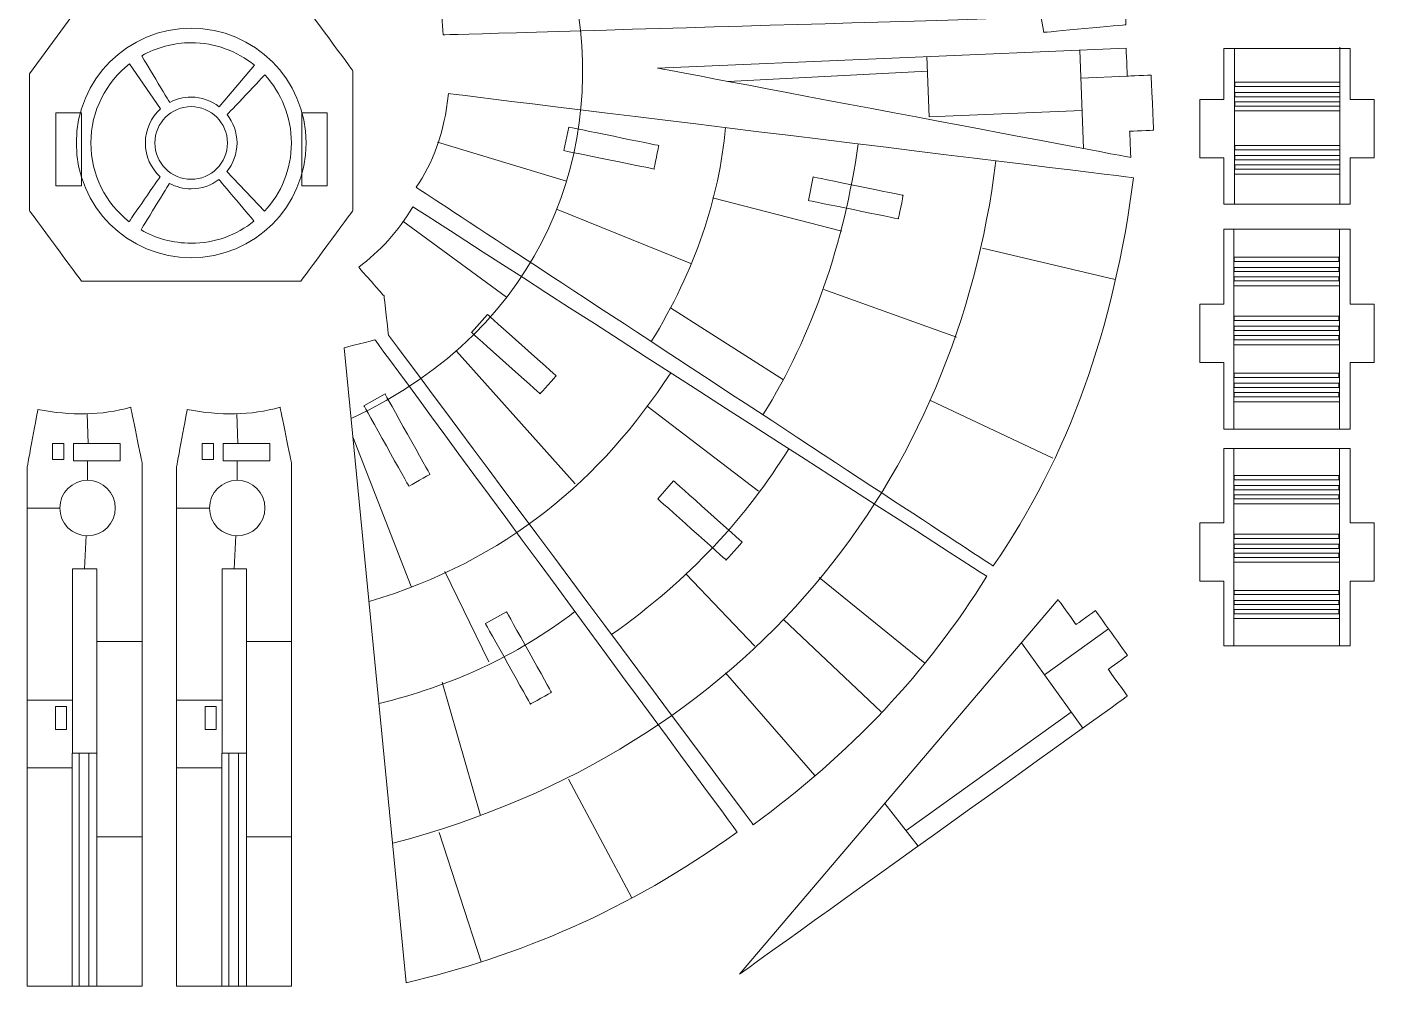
# Model space of a CAD drawing. Header units: centimetres. Extents: x -388 to 387, y -439 to 439.
# Drawn here: x 195.3 to 381.5, y -375.4 to -242.9 of the extents above; entities that cross this region are included whole.
import ezdxf

# ---------------------------------------------------------------- set-up
doc = ezdxf.new("R2010")
doc.units = ezdxf.units.CM
doc.header["$MEASUREMENT"] = 0
doc.layers.add('Layer 1', color=7, linetype='Continuous')

msp = doc.modelspace()

# ---------------------------------------------------------------- linework, layer by layer
at = {"layer": 'Layer 1', "color": 240, "lineweight": 20}
for points in [[(199.3508, -264.8276), (202.8714, -264.8276), (202.8714, -254.7162), (199.3508, -254.7162), (199.3508, -264.8276)], [(233.3314, -264.8276), (236.852, -264.8276), (236.852, -254.7162), (233.3314, -254.7162), (233.3314, -264.8276)], [(201.6431, -343.2207), (204.9843, -343.2207), (204.9843, -317.7783), (201.6431, -317.7783), (201.6431, -343.2207)], [(222.3279, -343.2207), (225.6691, -343.2207), (225.6691, -317.7783), (222.3279, -317.7783), (222.3279, -343.2207)]]:
    msp.add_lwpolyline(points, close=True, dxfattribs=at)
at = {"layer": 'Layer 1', "color": 114, "lineweight": 20}
for points in [[(198.8706, -302.6548), (200.458, -302.6548), (200.458, -300.45), (198.8706, -300.45), (198.8706, -302.6548)], [(201.7874, -302.8312), (208.2192, -302.8312), (208.2192, -300.45), (201.7874, -300.45), (201.7874, -302.8312)], [(219.5554, -302.6548), (221.1428, -302.6548), (221.1428, -300.45), (219.5554, -300.45), (219.5554, -302.6548)], [(222.4722, -302.8312), (228.904, -302.8312), (228.904, -300.45), (222.4722, -300.45), (222.4722, -302.8312)], [(199.3116, -339.9612), (200.8108, -339.9612), (200.8108, -336.7862), (199.3116, -336.7862), (199.3116, -339.9612)], [(219.9964, -339.9612), (221.4956, -339.9612), (221.4956, -336.7862), (219.9964, -336.7862), (219.9964, -339.9612)]]:
    msp.add_lwpolyline(points, close=True, dxfattribs=at)
for centre in [(203.7213, -309.3576), (224.4061, -309.3576)]:
    msp.add_ellipse(centre, major_axis=(0, 3.8375), ratio=1, dxfattribs=at)
for points in [[(240.1425, -297.0032), (294.395, -271.6697), (273.8316, -196.881), (221.8572, -193.2247)], [(376.7724, -245.6403), (376.7724, -245.6403), (376.7724, -267.3785), (376.7724, -267.3785)], [(319.7006, -246.9649), (319.7006, -246.9649), (320.0548, -255.3065), (320.0548, -255.3065)], [(340.8464, -246.0669), (340.8464, -246.0669), (341.387, -259.6817), (341.387, -259.6817)], [(362.255, -245.8403), (362.255, -245.8403), (362.2549, -267.3785), (362.2549, -267.3785)], [(319.7854, -248.9622), (319.7854, -248.9622), (292.2425, -250.3905), (292.2425, -250.3905)], [(347.4248, -249.6686), (347.4248, -249.6686), (340.9996, -249.9237), (340.9996, -249.9237)], [(320.0548, -255.3065), (320.0548, -255.3065), (341.1777, -254.4094), (341.1777, -254.4094)], [(376.7763, -254.4685), (376.7763, -254.4685), (362.301, -254.4685), (362.301, -254.4685)], [(281.6307, -286.3575), (287.7652, -276.3948), (290.9565, -266.5443), (291.9078, -256.7791)], [(252.0685, -258.795), (252.0685, -258.795), (269.915, -264.1935), (269.915, -264.1935)], [(297.0713, -296.4898), (303.9699, -285.3485), (308.2624, -272.8111), (310.2314, -259.0289)], [(245.9268, -355.6931), (295.6051, -342.5053), (323.8415, -305.1363), (329.2678, -261.3662)], [(376.7763, -263.2005), (376.7763, -263.2005), (362.301, -263.2005), (362.301, -263.2005)], [(268.5309, -268.0502), (268.5309, -268.0502), (287.0847, -275.5703), (287.0847, -275.5703)], [(290.0866, -266.4875), (290.0866, -266.4875), (307.9619, -271.1115), (307.9619, -271.1115)], [(247.3115, -269.7171), (247.3115, -269.7171), (261.606, -280.2186), (261.606, -280.2186)], [(362.1226, -270.8141), (362.1226, -298.4564), (362.1226, -298.4564), (362.1226, -298.4564)], [(376.7303, -270.8141), (376.7303, -298.4564), (376.7303, -298.4564), (376.7303, -298.4564)], [(327.4321, -273.435), (327.4321, -273.435), (345.7633, -277.7856), (345.7633, -277.7856)], [(305.5036, -279.1512), (305.5036, -279.1512), (323.7949, -285.7394), (323.7949, -285.7394)], [(376.6763, -278.649), (376.6763, -278.649), (362.201, -278.649), (362.201, -278.649)], [(284.268, -281.6898), (284.268, -281.6898), (299.8864, -291.6472), (299.8864, -291.6472)], [(254.7132, -287.6991), (254.7132, -287.6991), (271.1343, -306.009), (271.1343, -306.009)], [(376.6763, -286.7782), (376.6763, -286.7782), (362.201, -286.7782), (362.201, -286.7782)], [(242.6343, -322.2859), (261.6846, -316.5857), (274.7952, -305.3061), (284.3236, -290.6619)], [(281.0611, -295.2685), (281.0611, -295.2685), (296.4691, -307.0447), (296.4691, -307.0447)], [(320.2025, -294.5138), (320.2025, -294.5138), (337.14, -302.4699), (337.14, -302.4699)], [(376.6763, -294.6729), (376.6763, -294.6729), (362.201, -294.6729), (362.201, -294.6729)], [(203.665, -296.3295), (203.665, -296.3295), (203.8095, -300.45), (203.8095, -300.45)], [(224.3498, -296.3295), (224.3498, -296.3295), (224.4943, -300.45), (224.4943, -300.45)], [(240.3908, -299.5218), (240.3908, -299.5218), (248.4485, -320.1929), (248.4485, -320.1929)], [(276.1459, -326.8499), (287.0407, -319.1433), (294.8841, -310.4811), (300.6298, -301.1623)], [(362.1226, -301.1417), (362.1226, -328.356), (362.1226, -328.356), (362.1226, -328.356)], [(376.7303, -301.1417), (376.7303, -328.356), (376.7303, -328.356), (376.7303, -328.356)], [(203.7213, -302.8312), (203.7213, -302.8312), (203.7213, -305.5201), (203.7213, -305.5201)], [(224.4061, -302.8312), (224.4061, -302.8312), (224.4061, -305.5201), (224.4061, -305.5201)], [(376.6763, -308.7553), (376.6763, -308.7553), (362.201, -308.7553), (362.201, -308.7553)], [(195.3468, -309.3576), (195.3468, -309.3576), (199.8838, -309.3576), (199.8838, -309.3576)], [(216.0316, -309.3576), (216.0316, -309.3576), (220.5686, -309.3576), (220.5686, -309.3576)], [(203.5363, -313.1455), (203.5363, -313.1455), (203.3137, -317.7783), (203.3137, -317.7783)], [(224.2211, -313.1455), (224.2211, -313.1455), (223.9985, -317.7783), (223.9985, -317.7783)], [(253.1018, -318.1232), (253.1018, -318.1232), (259.1594, -330.6143), (259.1594, -330.6143)], [(376.6763, -316.8586), (376.6763, -316.8586), (362.201, -316.8586), (362.201, -316.8586)], [(286.4408, -318.4797), (286.4408, -318.4797), (295.9638, -328.4475), (295.9638, -328.4475)], [(304.816, -318.9475), (304.816, -318.9475), (319.4433, -330.8154), (319.4433, -330.8154)], [(244.0211, -336.3566), (253.8787, -333.987), (262.9587, -329.8887), (271.0865, -323.6733)], [(299.8878, -324.7717), (299.8878, -324.7717), (313.4155, -337.5063), (313.4155, -337.5063)], [(376.6763, -324.6311), (376.6763, -324.6311), (362.201, -324.6311), (362.201, -324.6311)], [(344.8343, -326.0522), (344.8343, -326.0522), (335.969, -332.4084), (335.969, -332.4084)], [(211.2446, -327.7903), (211.2446, -327.7903), (204.9843, -327.7903), (204.9843, -327.7903)], [(231.9294, -327.7903), (231.9294, -327.7903), (225.6691, -327.7903), (225.6691, -327.7903)], [(332.7951, -327.9815), (332.7951, -327.9815), (341.2549, -339.7811), (341.2549, -339.7811)], [(291.9029, -332.1408), (291.9029, -332.1408), (304.2341, -346.3297), (304.2341, -346.3297)], [(252.7416, -333.4274), (252.7416, -333.4274), (258.0414, -351.8496), (258.0414, -351.8496)], [(201.643, -335.9042), (201.643, -335.9042), (195.3468, -335.9042), (195.3468, -335.9042)], [(222.3278, -335.9042), (222.3278, -335.9042), (216.0316, -335.9042), (216.0316, -335.9042)], [(316.8377, -353.938), (316.8377, -353.938), (339.6689, -337.569), (339.6689, -337.569)], [(201.5843, -343.2208), (201.5843, -343.2208), (201.5843, -375.4216), (201.5843, -375.4216)], [(202.5843, -343.2208), (202.5843, -343.2208), (202.5843, -375.4216), (202.5843, -375.4216)], [(203.8843, -343.2208), (203.8843, -343.2208), (203.8843, -375.4216), (203.8843, -375.4216)], [(204.9843, -343.2208), (204.9843, -343.2208), (204.9843, -375.4216), (204.9843, -375.4216)], [(222.2691, -343.2208), (222.2691, -343.2208), (222.2691, -375.4216), (222.2691, -375.4216)], [(223.2691, -343.2208), (223.2691, -343.2208), (223.2691, -375.4216), (223.2691, -375.4216)], [(224.5691, -343.2208), (224.5691, -343.2208), (224.5691, -375.4216), (224.5691, -375.4216)], [(225.6691, -343.2208), (225.6691, -343.2208), (225.6691, -375.4216), (225.6691, -375.4216)], [(195.3468, -345.2528), (195.3468, -345.2528), (201.643, -345.2528), (201.643, -345.2528)], [(216.0316, -345.2528), (216.0316, -345.2528), (222.3278, -345.2528), (222.3278, -345.2528)], [(270.2082, -346.8452), (270.2082, -346.8452), (278.947, -363.2409), (278.947, -363.2409)], [(313.9167, -350.1708), (313.9167, -350.1708), (318.5066, -356.0903), (318.5066, -356.0903)], [(211.2446, -354.7779), (211.2446, -354.7779), (204.9843, -354.7779), (204.9843, -354.7779)], [(231.9294, -354.7779), (231.9294, -354.7779), (225.6691, -354.7779), (225.6691, -354.7779)], [(252.3108, -354.199), (252.3108, -354.199), (258.1029, -372.0881), (258.1029, -372.0881)]]:
    msp.add_open_spline(points, degree=3, dxfattribs=at)
at = {"layer": 'Layer 1', "color": 250, "lineweight": 20}
for points, knots in [([(335.8701, -243.6218), (335.8701, -243.6218), (335.507, -241.5458), (335.507, -241.5458), (335.507, -241.5458), (335.507, -241.5458), (252.8799, -243.9557), (252.8799, -243.9557), (252.8799, -243.9557), (252.6874, -240.5851), (252.1592, -237.2212), (251.12, -233.8681), (251.12, -233.8681), (251.12, -233.8681), (339.7403, -201.4655), (339.7403, -201.4655), (339.7403, -201.4655), (344.1987, -214.3925), (347.012, -227.967), (347.2277, -242.5642), (347.2277, -242.5642), (347.2277, -242.5642), (335.8701, -243.6218), (335.8701, -243.6218)], [0, 0, 0, 0, 0.14285714, 0.14285714, 0.14285714, 0.14285715, 0.28571429, 0.28571429, 0.28571429, 0.2857143, 0.42857143, 0.42857143, 0.42857143, 0.42857144, 0.57142857, 0.57142857, 0.57142857, 0.57142858, 0.71428571, 0.71428571, 0.71428571, 0.71428572, 1, 1, 1, 1]), ([(195.6814, -249.362), (195.6814, -249.362), (202.712, -239.8254), (202.712, -239.8254), (202.712, -239.8254), (202.712, -239.8254), (233.6887, -239.8254), (233.6887, -239.8254), (233.6887, -239.8254), (233.6887, -239.8254), (240.4058, -248.9368), (240.4058, -248.9368), (240.4058, -248.9368), (240.4058, -248.9368), (240.4058, -268.2294), (240.4058, -268.2294), (240.4058, -268.2294), (240.4058, -268.2294), (233.2157, -277.9824), (233.2157, -277.9824), (233.2157, -277.9824), (233.2157, -277.9824), (202.8715, -277.9824), (202.8715, -277.9824), (202.8715, -277.9824), (202.8715, -277.9824), (195.6814, -268.2294), (195.6814, -268.2294), (195.6814, -268.2294), (195.6814, -268.2294), (195.6814, -249.362), (195.6814, -249.362)], [0, 0, 0, 0, 0.11111111, 0.11111111, 0.11111111, 0.11111112, 0.22222222, 0.22222222, 0.22222222, 0.22222223, 0.33333333, 0.33333333, 0.33333333, 0.33333334, 0.44444444, 0.44444444, 0.44444444, 0.44444445, 0.55555556, 0.55555556, 0.55555556, 0.55555557, 0.66666667, 0.66666667, 0.66666667, 0.66666668, 0.77777778, 0.77777778, 0.77777778, 0.77777779, 1, 1, 1, 1]), ([(282.484, -248.5455), (282.484, -248.5455), (347.2603, -245.7945), (347.2603, -245.7945), (347.2603, -245.7945), (347.2603, -245.7945), (347.4248, -249.6686), (347.4248, -249.6686), (347.4248, -249.6686), (347.4248, -249.6686), (350.7238, -249.5285), (350.7238, -249.5285), (350.7238, -249.5285), (350.7238, -249.5285), (351.0471, -257.1415), (351.0471, -257.1415), (351.0471, -257.1415), (351.0471, -257.1415), (347.7481, -257.2816), (347.7481, -257.2816), (347.7481, -257.2816), (347.7481, -257.2816), (347.9024, -260.9134), (347.9024, -260.9134), (347.9024, -260.9134), (347.9024, -260.9134), (282.484, -248.5455), (282.484, -248.5455)], [0, 0, 0, 0, 0.125, 0.125, 0.125, 0.12500001, 0.25, 0.25, 0.25, 0.25000001, 0.375, 0.375, 0.375, 0.37500001, 0.5, 0.5, 0.5, 0.50000001, 0.625, 0.625, 0.625, 0.62500001, 0.75, 0.75, 0.75, 0.75000001, 1, 1, 1, 1]), ([(357.4578, -252.8753), (357.4578, -252.8753), (357.4578, -260.9657), (357.4578, -260.9657), (357.4578, -260.9657), (357.4578, -260.9657), (360.7598, -260.9657), (360.7598, -260.9657), (360.7598, -260.9657), (360.7598, -260.9657), (360.7598, -267.3785), (360.7598, -267.3785), (360.7598, -267.3785), (360.7598, -267.3785), (378.2222, -267.3785), (378.2222, -267.3785), (378.2222, -267.3785), (378.2222, -267.3785), (378.2222, -260.9657), (378.2222, -260.9657), (378.2222, -260.9657), (378.2222, -260.9657), (381.5242, -260.9657), (381.5242, -260.9657), (381.5242, -260.9657), (381.5242, -260.9657), (381.5242, -252.8753), (381.5242, -252.8753), (381.5242, -252.8753), (381.5242, -252.8753), (378.2222, -252.8753), (378.2222, -252.8753), (378.2222, -252.8753), (378.2222, -252.8753), (378.2222, -245.8403), (378.2222, -245.8403), (378.2222, -245.8403), (378.2222, -245.8403), (360.7598, -245.8403), (360.7598, -245.8403), (360.7598, -245.8403), (360.7598, -245.8403), (360.7598, -252.8753), (360.7598, -252.8753), (360.7598, -252.8753), (360.7598, -252.8753), (357.4578, -252.8753), (357.4578, -252.8753)], [0, 0, 0, 0, 0.07692308, 0.07692308, 0.07692308, 0.07692309, 0.15384615, 0.15384615, 0.15384615, 0.15384616, 0.23076923, 0.23076923, 0.23076923, 0.23076924, 0.30769231, 0.30769231, 0.30769231, 0.30769232, 0.38461538, 0.38461538, 0.38461538, 0.38461539, 0.46153846, 0.46153846, 0.46153846, 0.46153847, 0.53846154, 0.53846154, 0.53846154, 0.53846155, 0.61538462, 0.61538462, 0.61538462, 0.61538463, 0.69230769, 0.69230769, 0.69230769, 0.6923077, 0.76923077, 0.76923077, 0.76923077, 0.76923078, 0.84615385, 0.84615385, 0.84615385, 0.84615386, 1, 1, 1, 1]), ([(249.1225, -265.0252), (251.3995, -261.7469), (253.041, -257.6278), (253.5993, -252.0756), (253.5993, -252.0756), (253.5993, -252.0756), (348.2783, -263.7004), (348.2783, -263.7004), (348.2783, -263.7004), (345.6143, -284.453), (339.2325, -302.404), (328.883, -317.365), (328.883, -317.365), (328.883, -317.365), (249.1225, -265.0252), (249.1225, -265.0252)], [0, 0, 0, 0, 0.2, 0.2, 0.2, 0.20000001, 0.4, 0.4, 0.4, 0.40000001, 0.6, 0.6, 0.6, 0.60000001, 1, 1, 1, 1]), ([(241.196, -276.0802), (244.108, -273.8895), (246.6477, -271.1642), (248.6782, -267.7079), (248.6782, -267.7079), (248.6782, -267.7079), (327.9984, -318.7862), (327.9984, -318.7862), (327.9984, -318.7862), (319.8237, -331.9779), (309.0862, -343.4383), (295.7121, -353.1181), (295.7121, -353.1181), (295.7121, -353.1181), (245.3186, -285.4634), (245.3186, -285.4634), (245.3186, -285.4634), (245.3186, -285.4634), (244.6942, -280.051), (244.6942, -280.051), (244.6942, -280.051), (244.6942, -280.051), (241.196, -276.0802), (241.196, -276.0802)], [0, 0, 0, 0, 0.14285714, 0.14285714, 0.14285714, 0.14285715, 0.28571429, 0.28571429, 0.28571429, 0.2857143, 0.42857143, 0.42857143, 0.42857143, 0.42857144, 0.57142857, 0.57142857, 0.57142857, 0.57142858, 0.71428571, 0.71428571, 0.71428571, 0.71428572, 1, 1, 1, 1]), ([(360.7598, -270.8141), (360.7598, -270.8141), (360.7598, -281.1655), (360.7598, -281.1655), (360.7598, -281.1655), (360.7598, -281.1655), (357.4578, -281.1655), (357.4578, -281.1655), (357.4578, -281.1655), (357.4578, -281.1655), (357.4578, -289.2558), (357.4578, -289.2558), (357.4578, -289.2558), (357.4578, -289.2558), (360.7598, -289.2558), (360.7598, -289.2558), (360.7598, -289.2558), (360.7598, -289.2558), (360.7598, -298.4564), (360.7598, -298.4564), (360.7598, -298.4564), (360.7598, -298.4564), (378.2222, -298.4564), (378.2222, -298.4564), (378.2222, -298.4564), (378.2222, -298.4564), (378.2222, -289.2558), (378.2222, -289.2558), (378.2222, -289.2558), (378.2222, -289.2558), (381.5242, -289.2558), (381.5242, -289.2558), (381.5242, -289.2558), (381.5242, -289.2558), (381.5242, -281.1655), (381.5242, -281.1655), (381.5242, -281.1655), (381.5242, -281.1655), (378.2222, -281.1655), (378.2222, -281.1655), (378.2222, -281.1655), (378.2222, -281.1655), (378.2222, -270.8141), (378.2222, -270.8141), (378.2222, -270.8141), (378.2222, -270.8141), (360.7598, -270.8141), (360.7598, -270.8141)], [0, 0, 0, 0, 0.07692308, 0.07692308, 0.07692308, 0.07692309, 0.15384615, 0.15384615, 0.15384615, 0.15384616, 0.23076923, 0.23076923, 0.23076923, 0.23076924, 0.30769231, 0.30769231, 0.30769231, 0.30769232, 0.38461538, 0.38461538, 0.38461538, 0.38461539, 0.46153846, 0.46153846, 0.46153846, 0.46153847, 0.53846154, 0.53846154, 0.53846154, 0.53846155, 0.61538462, 0.61538462, 0.61538462, 0.61538463, 0.69230769, 0.69230769, 0.69230769, 0.6923077, 0.76923077, 0.76923077, 0.76923077, 0.76923078, 0.84615385, 0.84615385, 0.84615385, 0.84615386, 1, 1, 1, 1]), ([(239.177, -287.2067), (239.177, -287.2067), (247.7665, -374.9583), (247.7665, -374.9583), (247.7665, -374.9583), (263.3495, -371.2851), (278.2149, -365.0975), (293.5132, -354.1451), (293.5132, -354.1451), (293.5132, -354.1451), (243.4466, -286.1101), (243.4466, -286.1101), (243.4466, -286.1101), (243.4466, -286.1101), (239.177, -287.2067), (239.177, -287.2067)], [0, 0, 0, 0, 0.2, 0.2, 0.2, 0.20000001, 0.4, 0.4, 0.4, 0.40000001, 0.6, 0.6, 0.6, 0.60000001, 1, 1, 1, 1]), ([(196.8557, -295.7252), (201.413, -296.632), (205.6934, -296.5421), (209.6923, -295.4373), (209.6923, -295.4373), (209.6923, -295.4373), (211.2919, -303.2209), (211.2919, -303.2209), (211.2919, -303.2209), (211.2919, -303.2209), (211.2919, -375.4216), (211.2919, -375.4216), (211.2919, -375.4216), (211.2919, -375.4216), (195.3941, -375.4216), (195.3941, -375.4216), (195.3941, -375.4216), (195.3941, -375.4216), (195.3941, -303.6357), (195.3941, -303.6357), (195.3941, -303.6357), (195.3941, -303.6357), (196.8557, -295.7252), (196.8557, -295.7252)], [0, 0, 0, 0, 0.14285714, 0.14285714, 0.14285714, 0.14285715, 0.28571429, 0.28571429, 0.28571429, 0.2857143, 0.42857143, 0.42857143, 0.42857143, 0.42857144, 0.57142857, 0.57142857, 0.57142857, 0.57142858, 0.71428571, 0.71428571, 0.71428571, 0.71428572, 1, 1, 1, 1]), ([(217.4932, -295.7252), (222.0505, -296.632), (226.3309, -296.5421), (230.3298, -295.4373), (230.3298, -295.4373), (230.3298, -295.4373), (231.9294, -303.2209), (231.9294, -303.2209), (231.9294, -303.2209), (231.9294, -303.2209), (231.9294, -375.4216), (231.9294, -375.4216), (231.9294, -375.4216), (231.9294, -375.4216), (216.0316, -375.4216), (216.0316, -375.4216), (216.0316, -375.4216), (216.0316, -375.4216), (216.0316, -303.6357), (216.0316, -303.6357), (216.0316, -303.6357), (216.0316, -303.6357), (217.4932, -295.7252), (217.4932, -295.7252)], [0, 0, 0, 0, 0.14285714, 0.14285714, 0.14285714, 0.14285715, 0.28571429, 0.28571429, 0.28571429, 0.2857143, 0.42857143, 0.42857143, 0.42857143, 0.42857144, 0.57142857, 0.57142857, 0.57142857, 0.57142858, 0.71428571, 0.71428571, 0.71428571, 0.71428572, 1, 1, 1, 1]), ([(360.7598, -301.1417), (360.7598, -301.1417), (360.7598, -311.381), (360.7598, -311.381), (360.7598, -311.381), (360.7598, -311.381), (357.4578, -311.381), (357.4578, -311.381), (357.4578, -311.381), (357.4578, -311.381), (357.4578, -319.4713), (357.4578, -319.4713), (357.4578, -319.4713), (357.4578, -319.4713), (360.7598, -319.4713), (360.7598, -319.4713), (360.7598, -319.4713), (360.7598, -319.4713), (360.7598, -328.4147), (360.7598, -328.4147), (360.7598, -328.4147), (360.7598, -328.4147), (378.2222, -328.4147), (378.2222, -328.4147), (378.2222, -328.4147), (378.2222, -328.4147), (378.2222, -319.4713), (378.2222, -319.4713), (378.2222, -319.4713), (378.2222, -319.4713), (381.5242, -319.4713), (381.5242, -319.4713), (381.5242, -319.4713), (381.5242, -319.4713), (381.5242, -311.381), (381.5242, -311.381), (381.5242, -311.381), (381.5242, -311.381), (378.2222, -311.381), (378.2222, -311.381), (378.2222, -311.381), (378.2222, -311.381), (378.2222, -301.1417), (378.2222, -301.1417), (378.2222, -301.1417), (378.2222, -301.1417), (360.7598, -301.1417), (360.7598, -301.1417)], [0, 0, 0, 0, 0.07692308, 0.07692308, 0.07692308, 0.07692309, 0.15384615, 0.15384615, 0.15384615, 0.15384616, 0.23076923, 0.23076923, 0.23076923, 0.23076924, 0.30769231, 0.30769231, 0.30769231, 0.30769232, 0.38461538, 0.38461538, 0.38461538, 0.38461539, 0.46153846, 0.46153846, 0.46153846, 0.46153847, 0.53846154, 0.53846154, 0.53846154, 0.53846155, 0.61538462, 0.61538462, 0.61538462, 0.61538463, 0.69230769, 0.69230769, 0.69230769, 0.6923077, 0.76923077, 0.76923077, 0.76923077, 0.76923078, 0.84615385, 0.84615385, 0.84615385, 0.84615386, 1, 1, 1, 1]), ([(293.8254, -373.7859), (293.8254, -373.7859), (337.8742, -322.0113), (337.8742, -322.0113), (337.8742, -322.0113), (337.8742, -322.0113), (340.3428, -325.4544), (340.3428, -325.4544), (340.3428, -325.4544), (340.3428, -325.4544), (343.0263, -323.5304), (343.0263, -323.5304), (343.0263, -323.5304), (343.0263, -323.5304), (347.4663, -329.7232), (347.4663, -329.7232), (347.4663, -329.7232), (347.4663, -329.7232), (344.7827, -331.6472), (344.7827, -331.6472), (344.7827, -331.6472), (344.7827, -331.6472), (347.4367, -335.3489), (347.4367, -335.3489), (347.4367, -335.3489), (347.4367, -335.3489), (293.8254, -373.7859), (293.8254, -373.7859)], [0, 0, 0, 0, 0.125, 0.125, 0.125, 0.12500001, 0.25, 0.25, 0.25, 0.25000001, 0.375, 0.375, 0.375, 0.37500001, 0.5, 0.5, 0.5, 0.50000001, 0.625, 0.625, 0.625, 0.62500001, 0.75, 0.75, 0.75, 0.75000001, 1, 1, 1, 1])]:
    msp.add_open_spline(points, degree=3, knots=knots, dxfattribs=at)
at = {"layer": 'Layer 1', "color": 114, "lineweight": 20}
for points, knots in [([(218.0436, -274.7746), (226.8088, -274.7746), (233.9143, -267.6691), (233.9143, -258.9039), (233.9143, -258.9039), (233.9143, -250.1387), (226.8088, -243.0332), (218.0436, -243.0332), (218.0436, -243.0332), (209.2784, -243.0332), (202.1729, -250.1387), (202.1729, -258.9039), (202.1729, -258.9039), (202.1729, -267.6691), (209.2784, -274.7746), (218.0436, -274.7746)], [0, 0, 0, 0, 0.2, 0.2, 0.2, 0.20000001, 0.4, 0.4, 0.4, 0.40000001, 0.6, 0.6, 0.6, 0.60000001, 1, 1, 1, 1]), ([(226.774, -248.1481), (226.774, -248.1481), (221.917, -253.8917), (221.917, -253.8917), (221.917, -253.8917), (220.8461, -253.0628), (219.5026, -252.5693), (218.0436, -252.5693), (218.0436, -252.5693), (216.9703, -252.5693), (215.9595, -252.8365), (215.0737, -253.3077), (215.0737, -253.3077), (215.0737, -253.3077), (211.2131, -246.8495), (211.2131, -246.8495), (211.2131, -246.8495), (213.229, -245.7048), (215.5597, -245.0505), (218.0436, -245.0505), (218.0436, -245.0505), (221.3533, -245.0505), (224.3914, -246.2116), (226.774, -248.1481)], [0, 0, 0, 0, 0.14285714, 0.14285714, 0.14285714, 0.14285715, 0.28571429, 0.28571429, 0.28571429, 0.2857143, 0.42857143, 0.42857143, 0.42857143, 0.42857144, 0.57142857, 0.57142857, 0.57142857, 0.57142858, 0.71428571, 0.71428571, 0.71428571, 0.71428572, 1, 1, 1, 1]), ([(209.5357, -247.9707), (209.5357, -247.9707), (213.8032, -254.1982), (213.8032, -254.1982), (213.8032, -254.1982), (212.5173, -255.3575), (211.709, -257.0363), (211.709, -258.9039), (211.709, -258.9039), (211.709, -260.7501), (212.4991, -262.4118), (213.7593, -263.5695), (213.7593, -263.5695), (213.7593, -263.5695), (209.4616, -269.7792), (209.4616, -269.7792), (209.4616, -269.7792), (206.2509, -267.242), (204.1902, -263.3138), (204.1902, -258.9039), (204.1902, -258.9039), (204.1902, -254.4603), (206.2826, -250.5056), (209.5357, -247.9707)], [0, 0, 0, 0, 0.14285714, 0.14285714, 0.14285714, 0.14285715, 0.28571429, 0.28571429, 0.28571429, 0.2857143, 0.42857143, 0.42857143, 0.42857143, 0.42857144, 0.57142857, 0.57142857, 0.57142857, 0.57142858, 0.71428571, 0.71428571, 0.71428571, 0.71428572, 1, 1, 1, 1]), ([(228.1813, -268.3443), (228.1813, -268.3443), (222.9873, -262.8643), (222.9873, -262.8643), (222.9873, -262.8643), (223.8574, -261.7797), (224.3782, -260.4027), (224.3782, -258.9039), (224.3782, -258.9039), (224.3782, -257.4206), (223.8683, -256.0564), (223.0142, -254.977), (223.0142, -254.977), (223.0142, -254.977), (228.2103, -249.4947), (228.2103, -249.4947), (228.2103, -249.4947), (230.498, -251.9654), (231.897, -255.2711), (231.897, -258.9039), (231.897, -258.9039), (231.897, -262.5521), (230.4864, -265.8704), (228.1813, -268.3443)], [0, 0, 0, 0, 0.14285714, 0.14285714, 0.14285714, 0.14285715, 0.28571429, 0.28571429, 0.28571429, 0.2857143, 0.42857143, 0.42857143, 0.42857143, 0.42857144, 0.57142857, 0.57142857, 0.57142857, 0.57142858, 0.71428571, 0.71428571, 0.71428571, 0.71428572, 1, 1, 1, 1]), ([(362.301, -250.5192), (362.301, -250.5192), (362.301, -251.1108), (362.301, -251.1108), (362.301, -251.1108), (362.301, -251.1108), (376.7763, -251.1108), (376.7763, -251.1108), (376.7763, -251.1108), (376.7763, -251.1108), (376.7763, -250.5192), (376.7763, -250.5192), (376.7763, -250.5192), (376.7763, -250.5192), (362.301, -250.5192), (362.301, -250.5192)], [0, 0, 0, 0, 0.2, 0.2, 0.2, 0.20000001, 0.4, 0.4, 0.4, 0.40000001, 0.6, 0.6, 0.6, 0.60000001, 1, 1, 1, 1]), ([(362.301, -251.9158), (362.301, -251.9158), (362.301, -252.5074), (362.301, -252.5074), (362.301, -252.5074), (362.301, -252.5074), (376.7763, -252.5074), (376.7763, -252.5074), (376.7763, -252.5074), (376.7763, -252.5074), (376.7763, -251.9158), (376.7763, -251.9158), (376.7763, -251.9158), (376.7763, -251.9158), (362.301, -251.9158), (362.301, -251.9158)], [0, 0, 0, 0, 0.2, 0.2, 0.2, 0.20000001, 0.4, 0.4, 0.4, 0.40000001, 0.6, 0.6, 0.6, 0.60000001, 1, 1, 1, 1]), ([(218.0436, -263.9239), (220.8161, -263.9239), (223.0636, -261.6764), (223.0636, -258.9039), (223.0636, -258.9039), (223.0636, -256.1314), (220.8161, -253.8839), (218.0436, -253.8839), (218.0436, -253.8839), (215.2711, -253.8839), (213.0236, -256.1314), (213.0236, -258.9039), (213.0236, -258.9039), (213.0236, -261.6764), (215.2711, -263.9239), (218.0436, -263.9239)], [0, 0, 0, 0, 0.2, 0.2, 0.2, 0.20000001, 0.4, 0.4, 0.4, 0.40000001, 0.6, 0.6, 0.6, 0.60000001, 1, 1, 1, 1]), ([(362.301, -253.2064), (362.301, -253.2064), (362.301, -253.798), (362.301, -253.798), (362.301, -253.798), (362.301, -253.798), (376.7763, -253.798), (376.7763, -253.798), (376.7763, -253.798), (376.7763, -253.798), (376.7763, -253.2064), (376.7763, -253.2064), (376.7763, -253.2064), (376.7763, -253.2064), (362.301, -253.2064), (362.301, -253.2064)], [0, 0, 0, 0, 0.2, 0.2, 0.2, 0.20000001, 0.4, 0.4, 0.4, 0.40000001, 0.6, 0.6, 0.6, 0.60000001, 1, 1, 1, 1]), ([(362.301, -259.2512), (362.301, -259.2512), (362.301, -259.8428), (362.301, -259.8428), (362.301, -259.8428), (362.301, -259.8428), (376.7763, -259.8428), (376.7763, -259.8428), (376.7763, -259.8428), (376.7763, -259.8428), (376.7763, -259.2512), (376.7763, -259.2512), (376.7763, -259.2512), (376.7763, -259.2512), (362.301, -259.2512), (362.301, -259.2512)], [0, 0, 0, 0, 0.2, 0.2, 0.2, 0.20000001, 0.4, 0.4, 0.4, 0.40000001, 0.6, 0.6, 0.6, 0.60000001, 1, 1, 1, 1]), ([(362.301, -260.6478), (362.301, -260.6478), (362.301, -261.2394), (362.301, -261.2394), (362.301, -261.2394), (362.301, -261.2394), (376.7763, -261.2394), (376.7763, -261.2394), (376.7763, -261.2394), (376.7763, -261.2394), (376.7763, -260.6478), (376.7763, -260.6478), (376.7763, -260.6478), (376.7763, -260.6478), (362.301, -260.6478), (362.301, -260.6478)], [0, 0, 0, 0, 0.2, 0.2, 0.2, 0.20000001, 0.4, 0.4, 0.4, 0.40000001, 0.6, 0.6, 0.6, 0.60000001, 1, 1, 1, 1]), ([(362.301, -261.9384), (362.301, -261.9384), (362.301, -262.53), (362.301, -262.53), (362.301, -262.53), (362.301, -262.53), (376.7763, -262.53), (376.7763, -262.53), (376.7763, -262.53), (376.7763, -262.53), (376.7763, -261.9384), (376.7763, -261.9384), (376.7763, -261.9384), (376.7763, -261.9384), (362.301, -261.9384), (362.301, -261.9384)], [0, 0, 0, 0, 0.2, 0.2, 0.2, 0.20000001, 0.4, 0.4, 0.4, 0.40000001, 0.6, 0.6, 0.6, 0.60000001, 1, 1, 1, 1]), ([(218.0436, -265.2385), (219.4809, -265.2385), (220.8062, -264.7595), (221.8692, -263.9528), (221.8692, -263.9528), (221.8692, -263.9528), (226.7271, -269.6975), (226.7271, -269.6975), (226.7271, -269.6975), (224.3515, -271.6111), (221.3316, -272.7573), (218.0436, -272.7573), (218.0436, -272.7573), (215.519, -272.7573), (213.1521, -272.0816), (211.1138, -270.9017), (211.1138, -270.9017), (211.1138, -270.9017), (215.0486, -264.4868), (215.0486, -264.4868), (215.0486, -264.4868), (215.9404, -264.9663), (216.9601, -265.2385), (218.0436, -265.2385)], [0, 0, 0, 0, 0.14285714, 0.14285714, 0.14285714, 0.14285715, 0.28571429, 0.28571429, 0.28571429, 0.2857143, 0.42857143, 0.42857143, 0.42857143, 0.42857144, 0.57142857, 0.57142857, 0.57142857, 0.57142858, 0.71428571, 0.71428571, 0.71428571, 0.71428572, 1, 1, 1, 1]), ([(362.201, -274.6997), (362.201, -274.6997), (362.201, -275.2913), (362.201, -275.2913), (362.201, -275.2913), (362.201, -275.2913), (376.6763, -275.2913), (376.6763, -275.2913), (376.6763, -275.2913), (376.6763, -275.2913), (376.6763, -274.6997), (376.6763, -274.6997), (376.6763, -274.6997), (376.6763, -274.6997), (362.201, -274.6997), (362.201, -274.6997)], [0, 0, 0, 0, 0.2, 0.2, 0.2, 0.20000001, 0.4, 0.4, 0.4, 0.40000001, 0.6, 0.6, 0.6, 0.60000001, 1, 1, 1, 1]), ([(362.201, -276.0963), (362.201, -276.0963), (362.201, -276.6879), (362.201, -276.6879), (362.201, -276.6879), (362.201, -276.6879), (376.6763, -276.6879), (376.6763, -276.6879), (376.6763, -276.6879), (376.6763, -276.6879), (376.6763, -276.0963), (376.6763, -276.0963), (376.6763, -276.0963), (376.6763, -276.0963), (362.201, -276.0963), (362.201, -276.0963)], [0, 0, 0, 0, 0.2, 0.2, 0.2, 0.20000001, 0.4, 0.4, 0.4, 0.40000001, 0.6, 0.6, 0.6, 0.60000001, 1, 1, 1, 1]), ([(362.201, -277.3869), (362.201, -277.3869), (362.201, -277.9785), (362.201, -277.9785), (362.201, -277.9785), (362.201, -277.9785), (376.6763, -277.9785), (376.6763, -277.9785), (376.6763, -277.9785), (376.6763, -277.9785), (376.6763, -277.3869), (376.6763, -277.3869), (376.6763, -277.3869), (376.6763, -277.3869), (362.201, -277.3869), (362.201, -277.3869)], [0, 0, 0, 0, 0.2, 0.2, 0.2, 0.20000001, 0.4, 0.4, 0.4, 0.40000001, 0.6, 0.6, 0.6, 0.60000001, 1, 1, 1, 1]), ([(362.201, -282.8289), (362.201, -282.8289), (362.201, -283.4205), (362.201, -283.4205), (362.201, -283.4205), (362.201, -283.4205), (376.6763, -283.4205), (376.6763, -283.4205), (376.6763, -283.4205), (376.6763, -283.4205), (376.6763, -282.8289), (376.6763, -282.8289), (376.6763, -282.8289), (376.6763, -282.8289), (362.201, -282.8289), (362.201, -282.8289)], [0, 0, 0, 0, 0.2, 0.2, 0.2, 0.20000001, 0.4, 0.4, 0.4, 0.40000001, 0.6, 0.6, 0.6, 0.60000001, 1, 1, 1, 1]), ([(362.201, -284.2255), (362.201, -284.2255), (362.201, -284.8171), (362.201, -284.8171), (362.201, -284.8171), (362.201, -284.8171), (376.6763, -284.8171), (376.6763, -284.8171), (376.6763, -284.8171), (376.6763, -284.8171), (376.6763, -284.2255), (376.6763, -284.2255), (376.6763, -284.2255), (376.6763, -284.2255), (362.201, -284.2255), (362.201, -284.2255)], [0, 0, 0, 0, 0.2, 0.2, 0.2, 0.20000001, 0.4, 0.4, 0.4, 0.40000001, 0.6, 0.6, 0.6, 0.60000001, 1, 1, 1, 1]), ([(362.201, -285.5161), (362.201, -285.5161), (362.201, -286.1077), (362.201, -286.1077), (362.201, -286.1077), (362.201, -286.1077), (376.6763, -286.1077), (376.6763, -286.1077), (376.6763, -286.1077), (376.6763, -286.1077), (376.6763, -285.5161), (376.6763, -285.5161), (376.6763, -285.5161), (376.6763, -285.5161), (362.201, -285.5161), (362.201, -285.5161)], [0, 0, 0, 0, 0.2, 0.2, 0.2, 0.20000001, 0.4, 0.4, 0.4, 0.40000001, 0.6, 0.6, 0.6, 0.60000001, 1, 1, 1, 1]), ([(362.201, -290.7236), (362.201, -290.7236), (362.201, -291.3152), (362.201, -291.3152), (362.201, -291.3152), (362.201, -291.3152), (376.6763, -291.3152), (376.6763, -291.3152), (376.6763, -291.3152), (376.6763, -291.3152), (376.6763, -290.7236), (376.6763, -290.7236), (376.6763, -290.7236), (376.6763, -290.7236), (362.201, -290.7236), (362.201, -290.7236)], [0, 0, 0, 0, 0.2, 0.2, 0.2, 0.20000001, 0.4, 0.4, 0.4, 0.40000001, 0.6, 0.6, 0.6, 0.60000001, 1, 1, 1, 1]), ([(362.201, -292.1202), (362.201, -292.1202), (362.201, -292.7118), (362.201, -292.7118), (362.201, -292.7118), (362.201, -292.7118), (376.6763, -292.7118), (376.6763, -292.7118), (376.6763, -292.7118), (376.6763, -292.7118), (376.6763, -292.1202), (376.6763, -292.1202), (376.6763, -292.1202), (376.6763, -292.1202), (362.201, -292.1202), (362.201, -292.1202)], [0, 0, 0, 0, 0.2, 0.2, 0.2, 0.20000001, 0.4, 0.4, 0.4, 0.40000001, 0.6, 0.6, 0.6, 0.60000001, 1, 1, 1, 1]), ([(362.201, -293.4108), (362.201, -293.4108), (362.201, -294.0024), (362.201, -294.0024), (362.201, -294.0024), (362.201, -294.0024), (376.6763, -294.0024), (376.6763, -294.0024), (376.6763, -294.0024), (376.6763, -294.0024), (376.6763, -293.4108), (376.6763, -293.4108), (376.6763, -293.4108), (376.6763, -293.4108), (362.201, -293.4108), (362.201, -293.4108)], [0, 0, 0, 0, 0.2, 0.2, 0.2, 0.20000001, 0.4, 0.4, 0.4, 0.40000001, 0.6, 0.6, 0.6, 0.60000001, 1, 1, 1, 1]), ([(362.201, -304.8671), (362.201, -304.8671), (362.201, -305.4496), (362.201, -305.4496), (362.201, -305.4496), (362.201, -305.4496), (376.6763, -305.4496), (376.6763, -305.4496), (376.6763, -305.4496), (376.6763, -305.4496), (376.6763, -304.8671), (376.6763, -304.8671), (376.6763, -304.8671), (376.6763, -304.8671), (362.201, -304.8671), (362.201, -304.8671)], [0, 0, 0, 0, 0.2, 0.2, 0.2, 0.20000001, 0.4, 0.4, 0.4, 0.40000001, 0.6, 0.6, 0.6, 0.60000001, 1, 1, 1, 1]), ([(362.201, -306.2421), (362.201, -306.2421), (362.201, -306.8246), (362.201, -306.8246), (362.201, -306.8246), (362.201, -306.8246), (376.6763, -306.8246), (376.6763, -306.8246), (376.6763, -306.8246), (376.6763, -306.8246), (376.6763, -306.2421), (376.6763, -306.2421), (376.6763, -306.2421), (376.6763, -306.2421), (362.201, -306.2421), (362.201, -306.2421)], [0, 0, 0, 0, 0.2, 0.2, 0.2, 0.20000001, 0.4, 0.4, 0.4, 0.40000001, 0.6, 0.6, 0.6, 0.60000001, 1, 1, 1, 1]), ([(362.201, -307.5127), (362.201, -307.5127), (362.201, -308.0952), (362.201, -308.0952), (362.201, -308.0952), (362.201, -308.0952), (376.6763, -308.0952), (376.6763, -308.0952), (376.6763, -308.0952), (376.6763, -308.0952), (376.6763, -307.5127), (376.6763, -307.5127), (376.6763, -307.5127), (376.6763, -307.5127), (362.201, -307.5127), (362.201, -307.5127)], [0, 0, 0, 0, 0.2, 0.2, 0.2, 0.20000001, 0.4, 0.4, 0.4, 0.40000001, 0.6, 0.6, 0.6, 0.60000001, 1, 1, 1, 1]), ([(362.201, -312.9705), (362.201, -312.9705), (362.201, -313.5529), (362.201, -313.5529), (362.201, -313.5529), (362.201, -313.5529), (376.6763, -313.5529), (376.6763, -313.5529), (376.6763, -313.5529), (376.6763, -313.5529), (376.6763, -312.9705), (376.6763, -312.9705), (376.6763, -312.9705), (376.6763, -312.9705), (362.201, -312.9705), (362.201, -312.9705)], [0, 0, 0, 0, 0.2, 0.2, 0.2, 0.20000001, 0.4, 0.4, 0.4, 0.40000001, 0.6, 0.6, 0.6, 0.60000001, 1, 1, 1, 1]), ([(362.201, -314.3454), (362.201, -314.3454), (362.201, -314.9279), (362.201, -314.9279), (362.201, -314.9279), (362.201, -314.9279), (376.6763, -314.9279), (376.6763, -314.9279), (376.6763, -314.9279), (376.6763, -314.9279), (376.6763, -314.3454), (376.6763, -314.3454), (376.6763, -314.3454), (376.6763, -314.3454), (362.201, -314.3454), (362.201, -314.3454)], [0, 0, 0, 0, 0.2, 0.2, 0.2, 0.20000001, 0.4, 0.4, 0.4, 0.40000001, 0.6, 0.6, 0.6, 0.60000001, 1, 1, 1, 1]), ([(362.201, -315.6161), (362.201, -315.6161), (362.201, -316.1985), (362.201, -316.1985), (362.201, -316.1985), (362.201, -316.1985), (376.6763, -316.1985), (376.6763, -316.1985), (376.6763, -316.1985), (376.6763, -316.1985), (376.6763, -315.6161), (376.6763, -315.6161), (376.6763, -315.6161), (376.6763, -315.6161), (362.201, -315.6161), (362.201, -315.6161)], [0, 0, 0, 0, 0.2, 0.2, 0.2, 0.20000001, 0.4, 0.4, 0.4, 0.40000001, 0.6, 0.6, 0.6, 0.60000001, 1, 1, 1, 1]), ([(362.201, -320.7429), (362.201, -320.7429), (362.201, -321.3254), (362.201, -321.3254), (362.201, -321.3254), (362.201, -321.3254), (376.6763, -321.3254), (376.6763, -321.3254), (376.6763, -321.3254), (376.6763, -321.3254), (376.6763, -320.7429), (376.6763, -320.7429), (376.6763, -320.7429), (376.6763, -320.7429), (362.201, -320.7429), (362.201, -320.7429)], [0, 0, 0, 0, 0.2, 0.2, 0.2, 0.20000001, 0.4, 0.4, 0.4, 0.40000001, 0.6, 0.6, 0.6, 0.60000001, 1, 1, 1, 1]), ([(362.201, -322.1179), (362.201, -322.1179), (362.201, -322.7003), (362.201, -322.7003), (362.201, -322.7003), (362.201, -322.7003), (376.6763, -322.7003), (376.6763, -322.7003), (376.6763, -322.7003), (376.6763, -322.7003), (376.6763, -322.1179), (376.6763, -322.1179), (376.6763, -322.1179), (376.6763, -322.1179), (362.201, -322.1179), (362.201, -322.1179)], [0, 0, 0, 0, 0.2, 0.2, 0.2, 0.20000001, 0.4, 0.4, 0.4, 0.40000001, 0.6, 0.6, 0.6, 0.60000001, 1, 1, 1, 1]), ([(362.201, -323.3885), (362.201, -323.3885), (362.201, -323.971), (362.201, -323.971), (362.201, -323.971), (362.201, -323.971), (376.6763, -323.971), (376.6763, -323.971), (376.6763, -323.971), (376.6763, -323.971), (376.6763, -323.3885), (376.6763, -323.3885), (376.6763, -323.3885), (376.6763, -323.3885), (362.201, -323.3885), (362.201, -323.3885)], [0, 0, 0, 0, 0.2, 0.2, 0.2, 0.20000001, 0.4, 0.4, 0.4, 0.40000001, 0.6, 0.6, 0.6, 0.60000001, 1, 1, 1, 1])]:
    msp.add_open_spline(points, degree=3, knots=knots, dxfattribs=at)
at = {"layer": 'Layer 1', "color": 240, "lineweight": 20}
for points in [[(269.5671, -259.9642), (269.5671, -259.9642), (270.23, -256.713), (270.23, -256.713), (270.23, -256.713), (270.23, -256.713), (282.6728, -259.25), (282.6728, -259.25), (282.6728, -259.25), (282.6728, -259.25), (282.0099, -262.5012), (282.0099, -262.5012), (282.0099, -262.5012), (282.0099, -262.5012), (269.5671, -259.9642), (269.5671, -259.9642)], [(303.3426, -266.8507), (303.3426, -266.8507), (304.0055, -263.5995), (304.0055, -263.5995), (304.0055, -263.5995), (304.0055, -263.5995), (316.4483, -266.1365), (316.4483, -266.1365), (316.4483, -266.1365), (316.4483, -266.1365), (315.7854, -269.3877), (315.7854, -269.3877), (315.7854, -269.3877), (315.7854, -269.3877), (303.3426, -266.8507), (303.3426, -266.8507)], [(256.8039, -285.0912), (256.8039, -285.0912), (259.0124, -282.6199), (259.0124, -282.6199), (259.0124, -282.6199), (259.0124, -282.6199), (268.4895, -291.0893), (268.4895, -291.0893), (268.4895, -291.0893), (268.4895, -291.0893), (266.281, -293.5606), (266.281, -293.5606), (266.281, -293.5606), (266.281, -293.5606), (256.8039, -285.0912), (256.8039, -285.0912)], [(241.9249, -295.2151), (241.9249, -295.2151), (244.84, -293.5892), (244.84, -293.5892), (244.84, -293.5892), (244.84, -293.5892), (251.0437, -304.7118), (251.0437, -304.7118), (251.0437, -304.7118), (251.0437, -304.7118), (248.1287, -306.3376), (248.1287, -306.3376), (248.1287, -306.3376), (248.1287, -306.3376), (241.9249, -295.2151), (241.9249, -295.2151)], [(282.5158, -308.0694), (282.5158, -308.0694), (284.7243, -305.5981), (284.7243, -305.5981), (284.7243, -305.5981), (284.7243, -305.5981), (294.2014, -314.0675), (294.2014, -314.0675), (294.2014, -314.0675), (294.2014, -314.0675), (291.9929, -316.5388), (291.9929, -316.5388), (291.9929, -316.5388), (291.9929, -316.5388), (282.5158, -308.0694), (282.5158, -308.0694)], [(258.7207, -325.328), (258.7207, -325.328), (261.6358, -323.7021), (261.6358, -323.7021), (261.6358, -323.7021), (261.6358, -323.7021), (267.8395, -334.8247), (267.8395, -334.8247), (267.8395, -334.8247), (267.8395, -334.8247), (264.9245, -336.4505), (264.9245, -336.4505), (264.9245, -336.4505), (264.9245, -336.4505), (258.7207, -325.328), (258.7207, -325.328)]]:
    msp.add_open_spline(points, degree=3, knots=[0, 0, 0, 0, 0.2, 0.2, 0.2, 0.20000001, 0.4, 0.4, 0.4, 0.40000001, 0.6, 0.6, 0.6, 0.60000001, 1, 1, 1, 1], dxfattribs=at)

doc.saveas('drawing.dxf')
